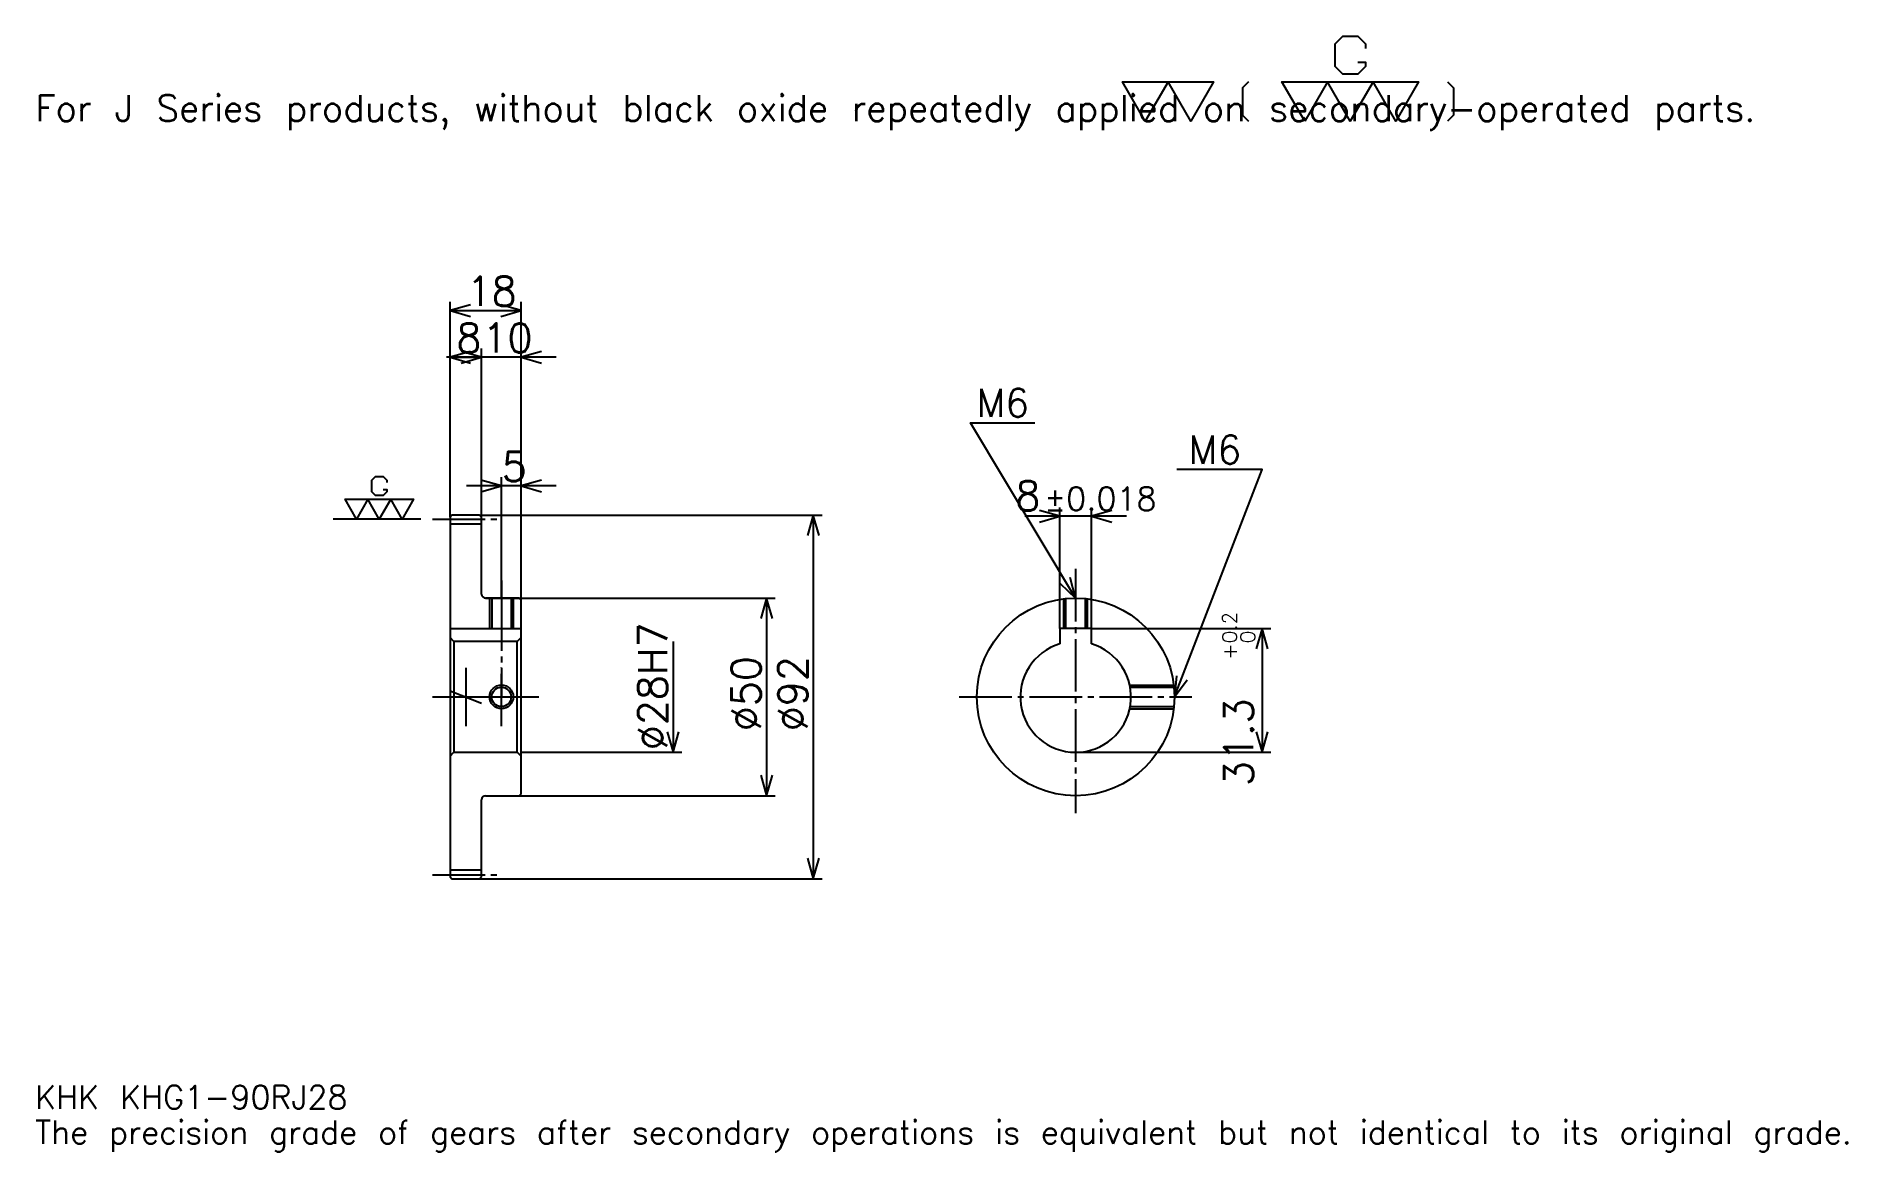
# Model space of a CAD drawing. Extents: x 15 to 473, y 5 to 288.
import ezdxf

# ---------------------------------------------------------------- set-up
doc = ezdxf.new("R2010")
doc.units = 0
doc.linetypes.add('DASHDOT', pattern=[17.739131, 13.304348, -1.478261, 1.478261, -1.478261])
doc.layers.get('0').update_dxf_attribs({"linetype": 'CONTINUOUS'})
doc.layers.add('DASHDOT', color=6, linetype='DASHDOT')
doc.styles.add('KANJI', font='TXT', dxfattribs={"bigfont": 'BIGFONT'})

msp = doc.modelspace()

# ---------------------------------------------------------------- linework, layer by layer
at = {"color": 5}
for p, q in [((119.739136, 166.478256), (119.739136, 220.434784)), ((137.739136, 166.478256), (137.739136, 220.434784)), ((119.739136, 218.217392), (137.739136, 218.217392)), ((146.608704, 206.391296), (118.869568, 206.391296)), ((119.739136, 206.391296), (127.739136, 206.391296)), ((127.739136, 166.478256), (127.739136, 208.608688)), ((132.739136, 166.478256), (132.739136, 176.086945)), ((146.608704, 173.869568), (123.869568, 173.869568)), ((119.739136, 165.978256), (119.739136, 166.478256)), ((127.239136, 166.478256), (137.739136, 166.478256)), ((127.739136, 165.978256), (127.739136, 166.478256)), ((132.739136, 145.478256), (132.739136, 166.478256)), ((132.739136, 145.478256), (132.739136, 166.478256)), ((137.739136, 166.478256), (213.869568, 166.478256)), ((137.739136, 144.978256), (137.739136, 166.478256)), ((211.652176, 166.478256), (211.652176, 74.478256)), ((290.913055, 166.173904), (265.17392, 166.173904)), ((274.043488, 137.778259), (274.043488, 168.391296)), ((282.043488, 137.778259), (282.043488, 168.391296)), ((128.739136, 145.478256), (137.739136, 145.478256)), ((137.739136, 145.478256), (202.043488, 145.478256)), ((199.826096, 145.478256), (199.826096, 95.478256)), ((282.043488, 137.778259), (327.434814, 137.778259)), ((325.217407, 137.778259), (325.217407, 106.478256)), ((176.17392, 134.478256), (176.17392, 106.478256)), ((137.739136, 106.478256), (178.391312, 106.478256)), ((278.043488, 106.478256), (327.434814, 106.478256)), ((128.739136, 95.478256), (137.739136, 95.478256)), ((137.739136, 95.478256), (202.043488, 95.478256)), ((127.239136, 74.478256), (137.739136, 74.478256)), ((137.739136, 74.478256), (213.869568, 74.478256))]:
    msp.add_line(p, q, dxfattribs=at)
at = {"color": 7}
for p, q in [((112.347832, 165.478256), (90.17392, 165.478256)), ((123.739136, 127.86956), (123.739136, 113.086952))]:
    msp.add_line(p, q, dxfattribs=at)
at = {"color": 4}
for p, q in [((119.739136, 164.228256), (127.739136, 164.228256)), ((119.739136, 137.778259), (137.739136, 137.778259)), ((120.739136, 134.478256), (120.739136, 106.478256)), ((136.739136, 134.478256), (137.739136, 135.478256)), ((136.739136, 106.478256), (137.739136, 105.478256)), ((119.739136, 76.728256), (127.739136, 76.728256))]:
    msp.add_line(p, q, dxfattribs=at)
at = {"color": 7}
for points in [[(349.460846, 281.076508), (351.382599, 281.076508), (351.382599, 279.923462), (349.460846, 278.00174), (345.617371, 278.00174), (343.695648, 279.923462), (343.695648, 285.68869), (345.617371, 287.610413), (349.460846, 287.610413), (351.382599, 285.68869), (351.382599, 284.535645)], [(295.652161, 266.086945), (289.886932, 276.079987), (312.947815, 276.079987), (307.182587, 266.086945), (301.417389, 276.079987), (295.652161, 266.086945)], [(321.787811, 276.079987), (320.250427, 274.542603), (320.250427, 267.624329), (321.787811, 266.086945)], [(336.008667, 266.086945), (330.243469, 276.079987), (364.834778, 276.079987), (359.06955, 266.086945), (353.304321, 276.079987), (347.539124, 266.086945), (341.773895, 276.079987), (336.008667, 266.086945)], [(372.13739, 276.079987), (373.674774, 274.542603), (373.674774, 267.624329), (372.13739, 266.086945)], [(102.813049, 172.973038), (103.773918, 172.973038), (103.773918, 172.396515), (102.813049, 171.435638), (100.891312, 171.435638), (99.930443, 172.396515), (99.930443, 175.279129), (100.891312, 176.23999), (102.813049, 176.23999), (103.773918, 175.279129), (103.773918, 174.702606)], [(96.08696, 165.478256), (93.204353, 170.474777), (110.500008, 170.474777), (107.617401, 165.478256), (104.734787, 170.474777), (101.85218, 165.478256), (98.969574, 170.474777), (96.08696, 165.478256)]]:
    msp.add_lwpolyline(points, dxfattribs=at)
at = {"color": 5}
for points in [[(124.913048, 219.695648), (119.739136, 218.217392), (124.913048, 216.739136)], [(132.565216, 216.739136), (137.739136, 218.217392), (132.565216, 219.695648)], [(124.913048, 207.869568), (119.739136, 206.391296), (124.913048, 204.913025)], [(122.565224, 204.913025), (127.739136, 206.391296), (122.565224, 207.869568)], [(122.565224, 204.913025), (127.739136, 206.391296), (122.565224, 207.869568)], [(142.913055, 207.869568), (137.739136, 206.391296), (142.913055, 204.913025)], [(278.043488, 145.478256), (251.434784, 189.82608), (267.695679, 189.82608)], [(127.565224, 172.391296), (132.739136, 173.869568), (127.565224, 175.347824)], [(142.913055, 175.347824), (137.739136, 173.869568), (142.913055, 172.391296)], [(303.043488, 120.478256), (325.217407, 178), (303.634766, 178)], [(213.130432, 161.304352), (211.652176, 166.478256), (210.17392, 161.304352)], [(268.869568, 164.695648), (274.043488, 166.173904), (268.869568, 167.652161)], [(287.217407, 167.652161), (282.043488, 166.173904), (287.217407, 164.695648)], [(274.113953, 149.154297), (278.043488, 145.478256), (276.649109, 150.675415)], [(201.304352, 140.304352), (199.826096, 145.478256), (198.347839, 140.304352)], [(326.695679, 132.60434), (325.217407, 137.778259), (323.739136, 132.60434)], [(303.525146, 125.837608), (303.043488, 120.478256), (306.283813, 124.774178)], [(174.695663, 111.652168), (176.17392, 106.478256), (177.652176, 111.652168)], [(323.739136, 111.652168), (325.217407, 106.478256), (326.695679, 111.652168)], [(198.347839, 100.652168), (199.826096, 95.478256), (201.304352, 100.652168)], [(210.17392, 79.652168), (211.652176, 74.478256), (213.130432, 79.652168)]]:
    msp.add_lwpolyline(points, dxfattribs=at)
at = {"color": 4}
for points in [[(127.739136, 146.478256), (127.739136, 165.978256), (127.239136, 166.478256), (120.239136, 166.478256), (119.739136, 165.978256), (119.739136, 105.478256)], [(128.739136, 95.478256), (137.239136, 95.478256), (137.739136, 95.978256), (137.739136, 144.978256), (137.239136, 145.478256), (128.739136, 145.478256)], [(129.739136, 145.478256), (129.739136, 137.778259)], [(130.279129, 145.478256), (130.279129, 137.778259)], [(135.199142, 145.478256), (135.199142, 137.778259)], [(135.739136, 145.478256), (135.739136, 137.778259)], [(275.043488, 137.778259), (275.043488, 145.297607)], [(275.583496, 137.778259), (275.583496, 145.356934)], [(280.503479, 137.778259), (280.503479, 145.356934)], [(281.043488, 137.778259), (281.043488, 145.297607)], [(282.043488, 133.894669), (282.043488, 137.778259), (274.043488, 137.778259), (274.043488, 133.894669)], [(119.739136, 105.478256), (120.739136, 106.478256), (136.739136, 106.478256), (136.739136, 134.478256), (120.739136, 134.478256), (119.739136, 135.478256)], [(291.718262, 123.478256), (302.862854, 123.478256)], [(291.825684, 122.938255), (302.92218, 122.938255)], [(291.718262, 117.478256), (302.862854, 117.478256)], [(291.825684, 118.018257), (302.92218, 118.018257)], [(119.739136, 105.478256), (119.739136, 74.978256), (120.239136, 74.478256), (127.239136, 74.478256), (127.739136, 74.978256), (127.739136, 94.478256)]]:
    msp.add_lwpolyline(points, dxfattribs=at)
for centre, radius in [((278.043488, 120.478256), 25), ((132.739136, 120.478256), 2.46)]:
    msp.add_circle(centre, radius, dxfattribs=at)
at = {"color": 7}
msp.add_circle((132.739136, 120.478256), 3, dxfattribs=at)
at = {"color": 4}
for centre, radius, start, end in [((128.739136, 146.478256), 1, 180, 270), ((278.043488, 120.478256), 14, 106.60154993, 73.39845007), ((128.739136, 94.478256), 1, 90, 180)]:
    msp.add_arc(centre, radius, start, end, dxfattribs=at)
at = {"layer": 'DASHDOT', "color": 7}
for p, q in [((115.304352, 165.478256), (132.17392, 165.478256)), ((278.043488, 152.869568), (278.043488, 91.043472)), ((132.739136, 145.478256), (132.739136, 120.478256)), ((115.304352, 120.478256), (142.17392, 120.478256)), ((119.739136, 122.053902), (127.739136, 118.902611)), ((248.608704, 120.478256), (307.478271, 120.478256)), ((115.304352, 75.478256), (132.17392, 75.478256))]:
    msp.add_line(p, q, dxfattribs=at)
for points in [[(132.739136, 149.91304), (132.739136, 133.343475)], [(132.739136, 113.043472), (132.739136, 127.91304)], [(125.304352, 120.478256), (140.17392, 120.478256)]]:
    msp.add_lwpolyline(points, dxfattribs=at)

# ---------------------------------------------------------------- texts
at = {"color": 7, "style": 'KANJI'}
for s, height, p in [('For J Series products, without black oxide repeatedly applied on secondary-operated parts.', 6.652174, (14.782609, 266.086945)), ('18', 7.391304, (123.934784, 219.399994)), ('8', 7.391304, (121.33696, 207.573914)), ('10', 7.391304, (127.934784, 207.573914)), ('M6', 7.095652, (252.913055, 191.304352)), ('M6', 7.095652, (306.591309, 179.478256)), ('5', 7.391304, (132.83696, 175.05217)), ('8', 7.391304, (262.786377, 167.652161)), ('%%p0.018', 5.913043, (270.102844, 167.652161)), ('KHK KHG1-90RJ28', 5.913043, (14.782609, 16.26087)), ('The precision grade of gears after secondary operations is equivalent but not identical to its original grade.', 5.913043, (14.782609, 7.391304))]:
    msp.add_text(s, height=height, dxfattribs=at).set_placement(p)
for s, height, p in [('%%c28H7', 7.391304, (174.695663, 106.989128)), ('0.2', 3.695652, (318.860901, 134.054626)), ('+', 3.695652, (318.860901, 129.915497)), ('0', 3.695652, (323.443481, 134.054626)), ('%%c50', 7.391304, (198.347839, 111.793472)), ('%%c92', 7.391304, (210.17392, 111.793472)), ('31.3', 7.391304, (323, 97.923004))]:
    msp.add_text(s, height=height, rotation=90, dxfattribs=at).set_placement(p)

doc.saveas('drawing.dxf')
